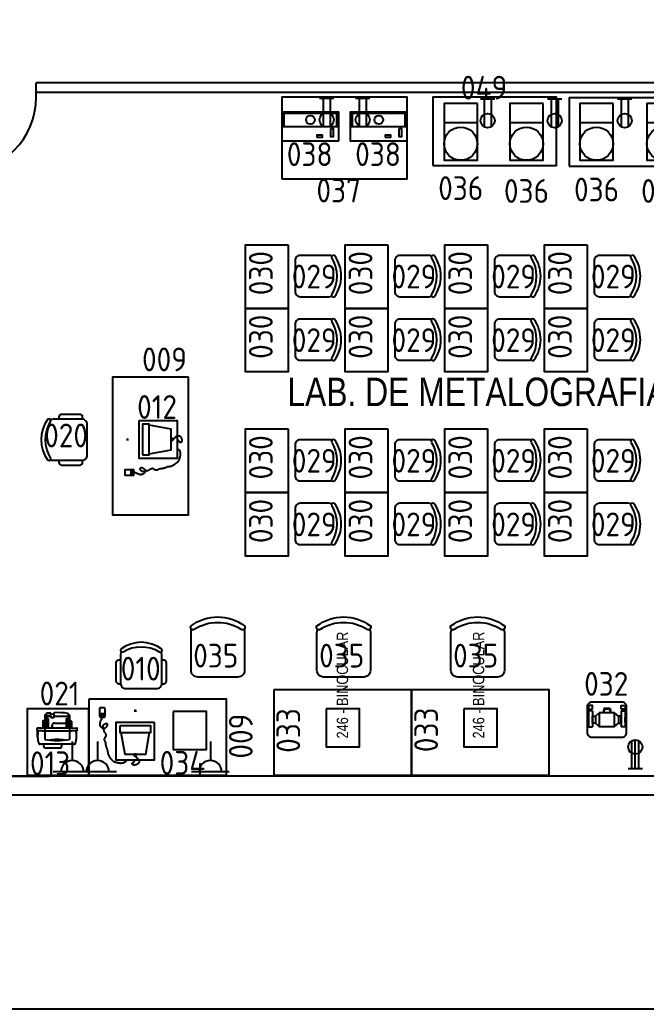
# Model space of a CAD drawing. Header units: millimetres. Extents: x 18768 to 1484868, y -11027 to 520152.
# Drawn here: x 1404686 to 1411283, y 196901 to 207321 of the extents above; entities that cross this region are included whole.
import ezdxf
from ezdxf.enums import TextEntityAlignment as Align

# ---------------------------------------------------------------- set-up
doc = ezdxf.new("R2010")
doc.units = ezdxf.units.MM
for name, color, linetype in [('L018-SIMBOLO1', 3, 'Continuous'), ('L025-CONTORNO', 7, 'Continuous'), ('L025-TEXTO', 7, 'Continuous'), ('L035-ARRANJO-ADQUIRIR', 102, 'Continuous'), ('L035-ARRANJO-EXISTENTE', 180, 'Continuous'), ('L035-TEXTO', 40, 'Continuous'), ('PAREDES', 7, 'Continuous')]:
    doc.layers.add(name, color=color, linetype=linetype)
doc.layers.add('L035-DEMOLIÇÃO', color=40, linetype='Continuous', plot=False)
doc.styles.add('ISO-CP--18', font='isocp.shx', dxfattribs={"width": 0.75, "height": 180})
doc.styles.add('ISO-CP--25', font='isocp.shx', dxfattribs={"height": 250})
doc.styles.add('ISO-CP--250', font='isocp.shx', dxfattribs={"height": 250})
doc.styles.get("Standard").update_dxf_attribs({"font": 'arial.ttf'})

# ---------------------------------------------------------------- blocks, each defined once
blk = doc.blocks.new('BL_SENAI_id9320211390')
at = {"layer": 'L035-ARRANJO-EXISTENTE', "color": 0}
blk.add_lwpolyline([(577, -153), (-93, -153), (-93, 297), (577, 297)], close=True, dxfattribs=at)
at = {"layer": 'L025-TEXTO', "style": 'ISO-CP--25'}
blk.add_attdef('rmp_mt_codmaterial', (15, 15), '', height=40, dxfattribs=at)
at = {"layer": 'L025-TEXTO', "style": 'ISO-CP--25', "flags": 1}
for tag in ['rmp_mt_nomeunid', 'rmp_mt_potencia', 'rmp_mt_cod']:
    blk.add_attdef(tag, (15, 15), '', height=40, dxfattribs=at)
blk = doc.blocks.new('BL_SENAI_id9320211210')
at = {"layer": 'L035-ARRANJO-EXISTENTE', "color": 0}
for points in [[(246, 239, 0.129448), (219, 246), (-85, 246, 0.414214), (-139, 192), (-139, -134, 0.414214), (-85, -188), (221, -188, 0.120944), (246, -181)], [(246, 218, -0.290756), (246, -161, 0.829608), (275, -188, 0.333333), (275, 245, 0.829608), (246, 219)]]:
    blk.add_lwpolyline(points, format="xyb", dxfattribs=at)
at = {"layer": 'L025-TEXTO', "style": 'ISO-CP--25'}
blk.add_attdef('rmp_mt_codmaterial', (15, 15), '', height=40, dxfattribs=at)
at = {"layer": 'L025-TEXTO', "style": 'ISO-CP--25', "flags": 1}
for tag in ['rmp_mt_nomeunid', 'rmp_mt_potencia', 'rmp_mt_cod']:
    blk.add_attdef(tag, (15, 15), '', height=40, dxfattribs=at)
blk = doc.blocks.new('BL_SENAI_id9320220790')
at = {"layer": 'L025-CONTORNO', "color": 0}
blk.add_lwpolyline([(0, 0), (0, 700), (-650, 700), (-650, 0)], close=True, dxfattribs=at)
at = {"layer": 'L025-TEXTO', "style": 'ISO-CP--18'}
blk.add_attdef('rmp_mt_codmaterial', (15, 15), '', height=40, dxfattribs=at)
at = {"layer": 'L025-TEXTO', "style": 'ISO-CP--18', "flags": 1}
for tag in ['rmp_mt_nomeunid', 'rmp_mt_potencia', 'rmp_mt_cod']:
    blk.add_attdef(tag, (15, 15), '', height=40, dxfattribs=at)
blk = doc.blocks.new('BL_SENAI_id9370720080')
at = {"layer": 'L035-ARRANJO-EXISTENTE', "color": 0}
for p, q in [((-21, 418), (-3, 418)), ((-209, 167), (-209, 337)), ((-169, 28), (-169, 387)), ((136, 337), (-119, 337)), ((-92, 413), (-24, 413)), ((76, 357), (-1, 357)), ((0, 357), (0, 415)), ((154, 322), (0, 322)), ((104, 317), (0, 317)), ((79, 337), (79, 354)), ((104, 302), (104, 322)), ((124, 285), (124, 322)), ((132, 285), (132, 322)), ((139, 322), (139, 334)), ((104, 305), (0, 305)), ((104, 302), (0, 302)), ((55, 232), (55, 112)), ((124, 92), (124, 240)), ((124, 240), (161, 240)), ((126, 275), (158, 275)), ((104, 112), (0, 112)), ((104, 110), (0, 110)), ((104, 112), (104, 92)), ((136, 77), (-119, 77)), ((-92, 2), (-24, 2)), ((76, 57), (-1, 57)), ((104, 97), (0, 97)), ((154, 92), (0, 92)), ((0, 57), (0, 0)), ((79, 77), (79, 60)), ((139, 80), (139, 92)), ((-21, -3), (-3, -3))]:
    blk.add_line(p, q, dxfattribs=at)
for centre, radius, start, end in [((-21, 415), 3, 90, 177.4284), ((-7, 415), 3, 2.5716, 90), ((-3, 415), 3, 0, 90), ((-154, 387), 15, 107.7571, 180), ((-82, 161), 252, 76.9063, 107.7571), ((721, 207), 850, 171.2026, 188.7974), ((4596, 207), 4625, 177.4284, 182.5716), ((-4624, 207), 4625, 357.4284, 2.5716), ((76, 354), 3, 0, 90), ((136, 334), 3, 0, 90), ((154, 319), 3, 7.2919, 90), ((-721, 207), 885, 4.5759, 7.2919), ((-636, 207), 517, 351.0985, 8.9015), ((25, 232), 30, 0, 142.3429), ((137, 257), 28.3, 123.367, 236.633), ((137, 257), 20.8, 123.367, 227.8145), ((119, 285), 5, 303.367, 0), ((119, 230), 5, 0, 56.633), ((122, 240), 2, 0, 47.8145), ((119, 285), 12.5, 303.367, 0), ((-721, 207), 870, 2.1781, 4.441), ((-721, 207), 885, 352.7081, 1.9536), ((158, 278), 3, 270, 4.5759), ((161, 237), 3, 1.9536, 90), ((-154, 28), 15, 180, 252.2429), ((-82, 254), 252, 252.2429, 283.0937), ((-3, 0), 3, 270, 0), ((76, 60), 3, 270, 0), ((136, 80), 3, 270, 0), ((154, 95), 3, 270, 352.7081), ((-21, 0), 3, 182.5716, 270), ((-7, 0), 3, 270, 357.4284)]:
    blk.add_arc(centre, radius, start, end, dxfattribs=at)
at = {"layer": 'L035-ARRANJO-EXISTENTE', "color": 0, "extrusion": (0, 0, -1)}
blk.add_ellipse((-169, 337), major_axis=(40, 0), ratio=0.25, start_param=3.141593, end_param=4.712389, dxfattribs=at)
at = {"layer": 'L035-ARRANJO-EXISTENTE', "color": 0}
blk.add_ellipse((-169, 167), major_axis=(40, 0), ratio=0.25, start_param=3.141593, end_param=4.712389, dxfattribs=at)
at = {"layer": 'L025-TEXTO', "style": 'ISO-CP--18'}
blk.add_attdef('rmp_mt_codmaterial', (15, 15), '', height=40, dxfattribs=at)
at = {"layer": 'L025-TEXTO', "style": 'ISO-CP--18', "flags": 1}
for tag in ['rmp_mt_nomeunid', 'rmp_mt_potencia', 'rmp_mt_cod']:
    blk.add_attdef(tag, (15, 15), '', height=40, dxfattribs=at)
blk = doc.blocks.new('BL_SENAI_id9320220810')
at = {"layer": 'L025-CONTORNO', "color": 0}
blk.add_lwpolyline([(-688, 238), (112, 238), (112, 1688), (-688, 1688)], close=True, dxfattribs=at)
at = {"layer": 'L025-TEXTO', "style": 'ISO-CP--25'}
blk.add_attdef('rmp_mt_codmaterial', (15, 15), '', height=40, dxfattribs=at)
at = {"layer": 'L025-TEXTO', "style": 'ISO-CP--25', "flags": 1}
for tag in ['rmp_mt_nomeunid', 'rmp_mt_potencia', 'rmp_mt_cod']:
    blk.add_attdef(tag, (15, 15), '', height=40, dxfattribs=at)
blk = doc.blocks.new('BL_SENAI_id9320211380')
at = {"layer": 'L035-ARRANJO-ADQUIRIR', "color": 0}
for points in [[(388, -137, 0.129448), (395, -110), (395, 195, 0.414214), (341, 249), (16, 249, 0.414214), (-38, 195), (-38, -112, 0.120944), (-32, -137)], [(-38, 199), (-58, 199, 0.414214), (-88, 169), (-88, -21, 0.414214), (-58, -51), (-38, -51)], [(395, -51), (415, -51, 0.414214), (445, -21), (445, 169, 0.414214), (415, 199), (395, 199)], [(368, -137, -0.290756), (-12, -137, 0.829608), (-38, -166, 0.333333), (394, -166, 0.829608), (368, -137)]]:
    blk.add_lwpolyline(points, format="xyb", dxfattribs=at)
at = {"layer": 'L025-TEXTO', "style": 'ISO-CP--25'}
blk.add_attdef('rmp_mt_codmaterial', (15, 15), '', height=40, dxfattribs=at)
at = {"layer": 'L025-TEXTO', "style": 'ISO-CP--25', "flags": 1}
for tag in ['rmp_mt_nomeunid', 'rmp_mt_potencia', 'rmp_mt_cod']:
    blk.add_attdef(tag, (15, 15), '', height=40, dxfattribs=at)
blk = doc.blocks.new('BL_SENAI_id9370710520')
at = {"layer": 'L035-ARRANJO-ADQUIRIR', "color": 0}
for p, q in [((499, 247), (499, 164)), ((499, 221), (557, 221)), ((499, 220), (557, 220)), ((502, 247), (502, 224)), ((519, 247), (502, 247)), ((502, 224), (519, 224)), ((550, 253), (506, 253)), ((519, 224), (519, 247)), ((520, 247), (520, 224)), ((536, 247), (520, 247)), ((520, 224), (536, 224)), ((536, 224), (536, 247)), ((538, 247), (538, 224)), ((554, 247), (538, 247)), ((538, 224), (554, 224)), ((554, 224), (554, 247)), ((557, 164), (557, 247)), ((193, 186), (169, 186)), ((181, 174), (181, 198)), ((506, 157), (550, 157))]:
    blk.add_line(p, q, dxfattribs=at)
for points in [[(181, 660), (180, 665), (178, 669), (175, 672), (173, 675), (170, 677), (168, 678), (165, 679), (163, 681), (162, 682), (161, 683), (160, 685), (160, 686), (159, 688), (159, 689), (159, 690), (158, 691), (157, 692), (156, 693), (154, 694), (152, 695), (151, 696), (149, 697), (147, 699), (146, 701), (144, 703), (143, 706), (142, 709), (141, 712), (141, 716), (141, 719), (141, 723), (141, 726), (141, 729), (142, 732), (143, 735), (145, 737), (146, 740), (148, 742), (150, 744), (152, 746), (154, 747), (156, 749), (159, 750), (161, 751), (163, 752), (166, 753), (168, 754), (170, 755), (172, 755), (174, 756), (176, 757), (178, 757), (180, 758), (181, 758), (183, 758), (185, 759), (186, 759), (188, 759), (190, 759), (191, 759), (193, 759), (195, 759), (196, 758), (198, 758), (200, 757), (202, 757), (203, 756), (205, 755), (206, 754), (208, 753), (209, 751), (210, 750), (211, 749), (212, 748), (213, 746), (214, 745), (214, 744), (214, 743), (214, 742), (214, 741), (213, 739), (212, 738), (211, 737), (210, 737), (209, 736), (208, 735), (206, 734), (205, 733), (204, 732), (202, 732), (201, 731), (199, 730), (198, 729), (196, 728), (195, 727), (194, 726), (193, 724), (192, 723), (191, 721), (190, 719), (189, 716), (187, 714), (184, 711), (181, 708)], [(276, 708), (280, 717), (284, 724), (290, 729), (296, 733), (302, 736), (308, 738), (315, 740), (321, 740), (327, 741), (334, 741), (340, 740), (345, 740), (351, 739), (357, 738), (362, 737), (368, 736), (374, 735), (379, 733), (385, 731), (390, 730), (395, 728), (400, 725), (405, 723), (410, 720), (414, 716), (418, 713), (422, 709), (426, 705), (430, 700), (434, 696), (437, 691), (441, 686), (444, 681), (448, 676), (451, 670), (454, 665), (457, 659), (460, 654), (462, 649), (464, 644), (465, 639), (466, 634), (467, 629), (467, 624), (468, 619), (469, 614), (469, 610), (470, 605), (472, 600), (473, 595), (475, 590), (477, 586), (479, 581), (481, 575), (483, 570), (485, 565), (486, 560), (487, 554), (488, 549), (489, 544), (489, 538), (490, 533), (491, 528), (492, 524), (493, 519), (495, 515), (497, 511), (499, 507), (500, 504), (502, 500), (503, 497), (504, 494), (504, 490), (504, 487), (504, 484), (503, 480), (502, 477), (501, 474), (499, 471), (498, 469), (496, 466), (494, 464), (492, 461), (490, 459), (489, 456), (488, 454), (487, 451), (486, 448), (487, 445), (487, 441), (488, 438), (490, 434), (492, 431), (493, 427), (495, 424), (497, 420), (499, 417), (501, 415), (503, 412), (505, 410), (506, 408), (507, 406), (508, 405), (509, 404), (509, 404), (509, 403), (509, 403), (509, 403), (508, 403), (508, 402), (508, 401), (508, 398), (509, 395), (510, 391), (510, 387), (511, 382), (513, 377), (514, 372), (515, 366), (516, 362), (517, 357), (518, 354), (519, 350), (519, 347), (519, 344), (518, 341), (517, 338), (515, 335), (513, 333), (510, 330), (506, 327), (502, 325), (499, 323), (495, 321), (491, 320), (488, 320), (485, 320), (482, 321), (480, 322), (479, 324), (478, 326), (477, 329), (477, 332), (477, 334), (477, 337), (478, 341), (478, 344), (480, 347), (481, 350), (483, 353), (485, 356), (487, 359), (490, 362), (493, 365), (496, 368), (499, 370), (502, 372), (506, 373), (510, 373), (515, 372), (520, 371), (525, 369), (530, 366), (535, 362), (539, 358), (543, 353), (547, 348), (549, 342), (551, 336), (552, 330), (552, 324), (551, 318), (550, 312), (548, 306), (546, 300), (544, 294), (541, 289), (538, 284), (536, 278), (533, 273), (531, 268), (529, 262), (528, 256), (528, 253)], [(331, 415), (291, 645), (71, 645), (31, 415)]]:
    blk.add_lwpolyline(points, dxfattribs=at)
for points in [[(-19, 308), (-19, 708), (381, 708), (381, 308)], [(170, 645), (192, 645), (192, 660), (170, 660)], [(343, 345), (343, 415), (18, 415), (18, 345)]]:
    blk.add_lwpolyline(points, close=True, dxfattribs=at)
for centre, start, end in [((506, 247), 90, 180), ((550, 247), 0, 90), ((506, 164), 180, 270), ((550, 164), 270, 0)]:
    blk.add_arc(centre, 6.72, start, end, dxfattribs=at)
at = {"layer": 'L025-TEXTO', "style": 'ISO-CP--25'}
blk.add_attdef('rmp_mt_codmaterial', (15, 15), '', height=40, dxfattribs=at)
at = {"layer": 'L025-TEXTO', "style": 'ISO-CP--25', "flags": 1}
for tag in ['rmp_mt_nomeunid', 'rmp_mt_potencia', 'rmp_mt_cod']:
    blk.add_attdef(tag, (15, 15), '', height=40, dxfattribs=at)
blk = doc.blocks.new('BL_SENAI_id9350514010')
at = {"layer": 'L035-ARRANJO-ADQUIRIR', "color": 0, "linetype": 'ByBlock', "lineweight": -2}
blk.add_lwpolyline([(199, 513), (199, 113), (549, 113), (549, 513)], close=True, dxfattribs=at)
at = {"layer": 'L035-ARRANJO-ADQUIRIR', "color": 0, "linetype": 'ByBlock', "lineweight": -2, "rotation": 180}
blk.add_blockref('BL_SENAI_id9370710520', (-19, 708), dxfattribs=at)
at = {"layer": 'L025-TEXTO', "style": 'ISO-CP--25'}
blk.add_attdef('rmp_mt_codmaterial', (15, 15), '', height=40, dxfattribs=at)
at = {"layer": 'L025-TEXTO', "style": 'ISO-CP--25', "flags": 1}
for tag in ['rmp_mt_nomeunid', 'rmp_mt_potencia', 'rmp_mt_cod']:
    blk.add_attdef(tag, (15, 15), '', height=40, dxfattribs=at)
blk = doc.blocks.new('BL_SENAI_id9320240560')
at = {"layer": 'L035-ARRANJO-ADQUIRIR', "color": 0}
blk.add_lwpolyline([(-82, -590), (818, -590), (818, 860), (-82, 860)], close=True, dxfattribs=at)
at = {"layer": 'L025-TEXTO', "style": 'ISO-CP--250'}
blk.add_attdef('rmp_mt_codmaterial', (15, 15), '', height=40, dxfattribs=at)
at = {"layer": 'L025-TEXTO', "style": 'ISO-CP--250', "flags": 1}
for tag in ['rmp_mt_nomeunid', 'rmp_mt_potencia', 'rmp_mt_cod']:
    blk.add_attdef(tag, (15, 15), '', height=40, dxfattribs=at)
blk = doc.blocks.new('BL_SENAI_id9320241110')
at = {"layer": 'L025-CONTORNO', "color": 0}
blk.add_lwpolyline([(-492, -306), (828, -306), (828, 554), (-492, 554)], close=True, dxfattribs=at)
at = {"layer": 'L025-TEXTO', "style": 'ISO-CP--25'}
blk.add_attdef('rmp_mt_codmaterial', (15, 15), '', height=40, dxfattribs=at)
at = {"layer": 'L025-TEXTO', "style": 'ISO-CP--25', "flags": 1}
for tag in ['rmp_mt_nomeunid', 'rmp_mt_potencia', 'rmp_mt_cod']:
    blk.add_attdef(tag, (15, 15), '', height=40, dxfattribs=at)
blk = doc.blocks.new('BL_SENAI_id9330313130')
at = {"layer": 'L035-ARRANJO-EXISTENTE', "color": 0}
for p, q in [((-2, 569), (-2, 531)), ((13, 569), (-2, 569)), ((13, 531), (13, 572)), ((13, 531), (184, 531)), ((82, 581), (88, 586)), ((134, 581), (82, 581)), ((82, 572), (82, 581)), ((134, 572), (82, 572)), ((128, 586), (88, 586)), ((134, 581), (128, 586)), ((134, 572), (134, 581)), ((184, 572), (184, 531)), ((-10, 413), (35, 419)), ((71, 502), (35, 460)), ((179, 460), (144, 502)), ((-10, 413), (-10, 346)), ((-10, 346), (35, 340)), ((-4, 408), (35, 413)), ((-4, 408), (-4, 352)), ((-4, 352), (35, 346)), ((-2, 191), (-2, 229)), ((13, 229), (184, 229)), ((13, 229), (13, 187)), ((71, 258), (35, 299)), ((179, 299), (144, 258)), ((184, 187), (184, 229)), ((13, 191), (-2, 191)), ((134, 187), (82, 187)), ((82, 187), (82, 179)), ((134, 178), (82, 178)), ((82, 178), (88, 174)), ((128, 174), (88, 174)), ((134, 178), (128, 174)), ((134, 187), (134, 178))]:
    blk.add_line(p, q, dxfattribs=at)
blk.add_lwpolyline([(242, 587), (-28, 587, 0.414214), (-78, 537), (-78, 222, 0.414214), (-28, 172), (242, 172, 0.414214), (292, 222), (292, 537, 0.414214)], format="xyb", close=True, dxfattribs=at)
for points in [[(-2, 531), (-42, 531), (-42, 572), (184, 572), (184, 569)], [(-2, 229), (-42, 229), (-42, 187), (184, 187), (184, 191)]]:
    blk.add_lwpolyline(points, dxfattribs=at)
for points in [[(144, 502), (144, 531), (71, 531), (71, 502)], [(35, 299), (179, 299), (179, 460), (35, 460)], [(144, 258), (144, 229), (71, 229), (71, 258)]]:
    blk.add_lwpolyline(points, close=True, dxfattribs=at)
at = {"layer": 'L025-TEXTO', "style": 'ISO-CP--25'}
blk.add_attdef('rmp_mt_codmaterial', (15, 15), '', height=40, dxfattribs=at)
at = {"layer": 'L025-TEXTO', "style": 'ISO-CP--25', "flags": 1}
for tag in ['rmp_mt_nomeunid', 'rmp_mt_potencia', 'rmp_mt_cod']:
    blk.add_attdef(tag, (15, 15), '', height=40, dxfattribs=at)
blk = doc.blocks.new('BL_SENAI_id9330313530')
at = {"layer": 'L035-ARRANJO-ADQUIRIR', "color": 0, "linetype": 'ByBlock', "lineweight": -2}
blk.add_line((0, 0), (350, 0), dxfattribs=at)
blk.add_lwpolyline([(350, 200), (0, 200), (0, -400), (350, -400)], close=True, dxfattribs=at)
blk.add_circle((175, -225), 175, dxfattribs=at)
at = {"layer": 'L025-TEXTO', "style": 'ISO-CP--25'}
blk.add_attdef('rmp_mt_codmaterial', (15, 15), '', height=40, dxfattribs=at)
at = {"layer": 'L025-TEXTO', "style": 'ISO-CP--25', "flags": 1}
for tag in ['rmp_mt_nomeunid', 'rmp_mt_potencia', 'rmp_mt_cod']:
    blk.add_attdef(tag, (15, 15), '', height=40, dxfattribs=at)
blk = doc.blocks.new('BL_SENAI_id9300155601')
at = {"layer": 'L035-ARRANJO-ADQUIRIR', "color": 0, "linetype": 'ByBlock', "lineweight": -2}
for p, q in [((20, 290), (20, 150)), ((20, 290), (580, 290)), ((580, 150), (580, 290)), ((0, 150), (600, 150))]:
    blk.add_line(p, q, dxfattribs=at)
for points in [[(600, 0), (600, 300), (0, 300), (0, 0)], [(516, 128), (540, 128), (540, 41), (516, 41)], [(369, 37), (427, 37), (427, 57), (369, 57)]]:
    blk.add_lwpolyline(points, close=True, dxfattribs=at)
blk.add_circle((300, 220), 45.8, dxfattribs=at)
at = {"layer": 'L025-TEXTO', "style": 'ISO-CP--25'}
blk.add_attdef('rmp_mt_codmaterial', (15, 15), '', height=40, dxfattribs=at)
at = {"layer": 'L025-TEXTO', "style": 'ISO-CP--25', "flags": 1}
for tag in ['rmp_mt_nomeunid', 'rmp_mt_potencia', 'rmp_mt_cod']:
    blk.add_attdef(tag, (15, 15), '', height=40, dxfattribs=at)
blk = doc.blocks.new('BL_SENAI_id9320210960')
at = {"layer": 'L035-ARRANJO-ADQUIRIR', "color": 0}
for points in [[(282, 290, 0.290756), (-211, 290, -0.829608), (-245, 328, -0.333333), (317, 328, -0.829608), (283, 290)], [(309, 290, -0.129448), (318, 255), (318, -141, -0.414214), (247, -211), (-175, -211, -0.414214), (-245, -141), (-245, 257, -0.120944), (-237, 290)]]:
    blk.add_lwpolyline(points, format="xyb", dxfattribs=at)
at = {"layer": 'L025-TEXTO', "style": 'ISO-CP--25'}
blk.add_attdef('rmp_mt_codmaterial', (15, 15), '', height=40, dxfattribs=at)
at = {"layer": 'L025-TEXTO', "style": 'ISO-CP--25', "flags": 1}
for tag in ['rmp_mt_nomeunid', 'rmp_mt_potencia', 'rmp_mt_cod']:
    blk.add_attdef(tag, (15, 15), '', height=40, dxfattribs=at)
blk = doc.blocks.new('BL_SENAI_id9320260310')
at = {"layer": 'L035-ARRANJO-ADQUIRIR', "color": 0, "linetype": 'ByBlock', "lineweight": -2}
blk.add_lwpolyline([(0, 0), (1300, 0), (1300, 720), (0, 720)], close=True, dxfattribs=at)
at = {"layer": 'L025-TEXTO', "linetype": 'ByBlock', "lineweight": -2, "style": 'ISO-CP--25'}
blk.add_attdef('rmp_mt_codmaterial', (15, 15), '', height=40, dxfattribs=at)
at = {"layer": 'L025-TEXTO', "linetype": 'ByBlock', "lineweight": -2, "style": 'ISO-CP--25', "flags": 1}
for tag in ['rmp_mt_nomeunid', 'rmp_mt_potencia', 'rmp_mt_cod']:
    blk.add_attdef(tag, (15, 15), '', height=40, dxfattribs=at)
blk = doc.blocks.new('BL_SENAI_id9320210400')
at = {"layer": 'L035-ARRANJO-ADQUIRIR', "color": 0}
for points in [[(-690, 550, -0.290756), (-310, 550, 0.829608), (-284, 579, 0.333333), (-716, 579, 0.829608), (-690, 550)], [(-710, 550, 0.129448), (-717, 523), (-717, 219, 0.414214), (-663, 164), (-338, 164, 0.414214), (-284, 219), (-284, 525, 0.120944), (-290, 550)], [(-717, 464), (-737, 464, 0.414214), (-767, 434), (-767, 244, 0.414214), (-737, 214), (-717, 214)], [(-284, 214), (-264, 214, 0.414214), (-234, 244), (-234, 434, 0.414214), (-264, 464), (-284, 464)]]:
    blk.add_lwpolyline(points, format="xyb", dxfattribs=at)
at = {"layer": 'L025-TEXTO', "style": 'ISO-CP--25'}
blk.add_attdef('rmp_mt_codmaterial', (15, 15), '', height=40, dxfattribs=at)
at = {"layer": 'L025-TEXTO', "style": 'ISO-CP--25', "flags": 1}
for tag in ['rmp_mt_nomeunid', 'rmp_mt_potencia', 'rmp_mt_cod']:
    blk.add_attdef(tag, (15, 15), '', height=40, dxfattribs=at)
blk = doc.blocks.new('BL_SENAI_id9370710510')
at = {"layer": 'L035-ARRANJO-ADQUIRIR', "color": 0}
for p, q in [((185, 107), (161, 107)), ((173, 95), (173, 119)), ((491, 168), (491, 85)), ((491, 142), (549, 142)), ((491, 141), (549, 141)), ((495, 168), (495, 145)), ((511, 168), (495, 168)), ((495, 145), (511, 145)), ((542, 174), (498, 174)), ((511, 145), (511, 168)), ((529, 168), (512, 168)), ((512, 168), (512, 145)), ((512, 145), (529, 145)), ((529, 145), (529, 168)), ((530, 168), (530, 145)), ((546, 168), (530, 168)), ((530, 145), (546, 145)), ((546, 145), (546, 168)), ((549, 85), (549, 168)), ((498, 78), (542, 78))]:
    blk.add_line(p, q, dxfattribs=at)
for points in [[(-27, 229), (-27, 629), (373, 629), (373, 229)], [(162, 566), (184, 566), (184, 581), (162, 581)], [(335, 266), (335, 336), (10, 336), (10, 266)]]:
    blk.add_lwpolyline(points, close=True, dxfattribs=at)
for points in [[(173, 581), (172, 586), (170, 590), (168, 593), (165, 596), (162, 598), (160, 599), (158, 600), (156, 602), (154, 603), (153, 604), (152, 606), (152, 607), (152, 609), (151, 610), (151, 611), (150, 612), (149, 613), (148, 614), (146, 615), (145, 616), (143, 617), (141, 618), (139, 620), (138, 622), (136, 624), (135, 627), (134, 630), (133, 633), (133, 637), (133, 640), (133, 644), (133, 647), (134, 650), (134, 653), (135, 656), (137, 658), (138, 661), (140, 663), (142, 665), (144, 667), (146, 668), (148, 670), (151, 671), (153, 672), (156, 673), (158, 674), (160, 675), (162, 676), (164, 676), (166, 677), (168, 678), (170, 678), (172, 679), (174, 679), (175, 679), (177, 680), (179, 680), (180, 680), (182, 680), (183, 680), (185, 680), (187, 680), (189, 679), (190, 679), (192, 678), (194, 678), (195, 677), (197, 676), (199, 675), (200, 674), (201, 672), (203, 671), (204, 670), (205, 669), (205, 667), (206, 666), (206, 665), (206, 664), (206, 663), (206, 662), (205, 660), (205, 659), (204, 658), (203, 658), (201, 657), (200, 656), (199, 655), (197, 654), (196, 653), (194, 653), (193, 652), (191, 651), (190, 650), (189, 649), (187, 648), (186, 647), (185, 645), (184, 644), (183, 642), (182, 640), (181, 637), (179, 635), (176, 632), (173, 629)], [(268, 629), (272, 638), (277, 645), (282, 650), (288, 655), (294, 657), (300, 659), (307, 661), (313, 661), (320, 662), (326, 662), (332, 661), (338, 661), (343, 660), (349, 659), (355, 658), (360, 657), (366, 656), (371, 654), (377, 652), (382, 651), (387, 649), (392, 646), (397, 644), (402, 641), (406, 637), (411, 634), (415, 630), (419, 626), (422, 621), (426, 617), (430, 612), (433, 607), (437, 602), (440, 597), (443, 591), (447, 586), (449, 580), (452, 575), (454, 570), (456, 565), (457, 560), (458, 555), (459, 550), (460, 545), (460, 540), (461, 535), (461, 531), (462, 526), (464, 521), (466, 516), (467, 511), (470, 507), (472, 502), (474, 496), (475, 491), (477, 486), (478, 481), (479, 475), (480, 470), (481, 465), (481, 459), (482, 454), (483, 449), (484, 445), (486, 440), (487, 436), (489, 432), (491, 428), (492, 425), (494, 421), (495, 418), (496, 415), (496, 411), (496, 408), (496, 405), (495, 402), (494, 398), (493, 395), (492, 393), (490, 390), (488, 387), (486, 385), (484, 382), (482, 380), (481, 377), (480, 375), (479, 372), (479, 369), (479, 366), (479, 362), (481, 359), (482, 355), (484, 352), (486, 348), (488, 345), (490, 342), (492, 338), (493, 336), (495, 333), (497, 331), (498, 329), (499, 327), (500, 326), (501, 325), (501, 325), (501, 324), (501, 324), (501, 324), (501, 324), (500, 323), (500, 322), (501, 319), (501, 316), (502, 312), (503, 308), (504, 303), (505, 298), (506, 293), (507, 287), (508, 283), (509, 278), (510, 275), (511, 271), (511, 268), (511, 265), (510, 262), (509, 259), (507, 257), (505, 254), (502, 251), (498, 248), (495, 246), (491, 244), (487, 242), (483, 241), (480, 241), (477, 241), (475, 242), (473, 243), (471, 245), (470, 247), (469, 250), (469, 253), (469, 256), (469, 259), (470, 262), (471, 265), (472, 268), (473, 271), (475, 274), (477, 277), (479, 280), (482, 283), (485, 286), (488, 289), (491, 291), (495, 293), (498, 294), (503, 294), (507, 293), (512, 292), (517, 290), (522, 287), (527, 283), (531, 279), (536, 274), (539, 269), (542, 263), (543, 257), (544, 251), (544, 245), (543, 239), (542, 233), (540, 227), (538, 221), (536, 216), (533, 210), (530, 205), (528, 199), (525, 194), (523, 189), (521, 183), (520, 177), (520, 174)], [(323, 336), (283, 566), (63, 566), (23, 336)]]:
    blk.add_lwpolyline(points, dxfattribs=at)
for centre, start, end in [((498, 168), 90, 180), ((542, 168), 0, 90), ((498, 85), 180, 270), ((542, 85), 270, 0)]:
    blk.add_arc(centre, 6.72, start, end, dxfattribs=at)
at = {"layer": 'L025-TEXTO', "style": 'ISO-CP--25'}
blk.add_attdef('rmp_mt_codmaterial', (15, 15), '', height=40, dxfattribs=at)
at = {"layer": 'L025-TEXTO', "style": 'ISO-CP--25', "flags": 1}
for tag in ['rmp_mt_nomeunid', 'rmp_mt_potencia', 'rmp_mt_cod']:
    blk.add_attdef(tag, (15, 15), '', height=40, dxfattribs=at)

msp = doc.modelspace()

# ---------------------------------------------------------------- linework, layer by layer
msp.add_line((1404858.161, 206504.995), (1404858.161, 206654.995))
at = {"layer": 'DEFPOINTS'}
for p, q in [((1403803.71, 199355.995), (1405003.71, 199355.995)), ((1403803.71, 199355.995), (1405003.71, 199355.995)), ((1404762.485, 199366.148), (1405962.485, 199366.148)), ((1404762.485, 199366.148), (1405962.485, 199366.148))]:
    msp.add_line(p, q, dxfattribs=at)
at = {"layer": 'L018-SIMBOLO1'}
for p, q in [((1407992.73, 206492.161), (1407842.73, 206492.161)), ((1407880.23, 206492.161), (1407880.23, 206202.209)), ((1407955.23, 206492.161), (1407955.23, 206202.209)), ((1408372.928, 206492.161), (1408222.928, 206492.161)), ((1408260.428, 206492.161), (1408260.428, 206202.209)), ((1408335.428, 206492.161), (1408335.428, 206202.209)), ((1409688.008, 206483.906), (1409538.008, 206483.906)), ((1409575.508, 206483.906), (1409575.508, 206193.954)), ((1409650.508, 206483.906), (1409650.508, 206193.954)), ((1410394.466, 206483.906), (1410244.466, 206483.906)), ((1410281.966, 206483.906), (1410281.966, 206193.954)), ((1410356.966, 206483.906), (1410356.966, 206193.954)), ((1411132.231, 206483.906), (1410982.231, 206483.906)), ((1411019.731, 206483.906), (1411019.731, 206193.954)), ((1411094.731, 206483.906), (1411094.731, 206193.954)), ((1411167.895, 199437.808), (1411167.895, 199737.808)), ((1411130.395, 199437.808), (1411130.395, 199727.76)), ((1411205.395, 199437.808), (1411205.395, 199727.76)), ((1411092.895, 199437.808), (1411242.895, 199437.808))]:
    msp.add_line(p, q, dxfattribs=at)
for centre in [(1407917.73, 206267.161), (1408297.928, 206267.161), (1409613.008, 206258.906), (1410319.466, 206258.906), (1411057.231, 206258.906), (1411167.895, 199662.808)]:
    msp.add_circle(centre, 75, dxfattribs=at)
at = {"layer": 'L035-ARRANJO-ADQUIRIR', "color": 100}
for p, q in [((1405238.328, 199720.683), (1405238.328, 199520.683)), ((1405505.555, 199720.683), (1405505.555, 199520.683)), ((1406692.659, 199720.683), (1406692.659, 199520.683)), ((1405438.328, 199400.683), (1405038.328, 199400.683)), ((1405705.555, 199400.683), (1405305.555, 199400.683)), ((1406892.659, 199400.683), (1406492.659, 199400.683))]:
    msp.add_line(p, q, dxfattribs=at)
at = {"layer": 'L035-ARRANJO-ADQUIRIR'}
for points in [[(1407912.485, 200066.148), (1407912.485, 199666.148), (1408262.485, 199666.148), (1408262.485, 200066.148)], [(1409362.485, 200066.148), (1409362.485, 199666.148), (1409712.485, 199666.148), (1409712.485, 200066.148)]]:
    msp.add_lwpolyline(points, close=True, dxfattribs=at)
at = {"layer": 'L035-ARRANJO-ADQUIRIR', "color": 100}
for centre in [(1405238.328, 199400.683), (1405505.555, 199400.683), (1406692.659, 199400.683)]:
    msp.add_arc(centre, 120, 0, 180, dxfattribs=at)
at = {"layer": 'L035-DEMOLIÇÃO', "linetype": 'ByBlock', "lineweight": -2}
msp.add_lwpolyline([(1437540.298, 196901.407), (1345642.017, 196901.407), (1345642.017, 234430), (1437540.298, 234430)], close=True, dxfattribs=at)
at = {"layer": 'PAREDES'}
for p, q in [((1413830.72, 206654.995), (1404858.161, 206654.995)), ((1413830.72, 206555.995), (1404858.161, 206555.995)), ((1404996.062, 199355.995), (1382062.298, 199355.995)), ((1421953.298, 199355.995), (1405003.71, 199355.995)), ((1404996.062, 199155.995), (1381888.298, 199155.995)), ((1421953.298, 199155.995), (1404996.062, 199155.995))]:
    msp.add_line(p, q, dxfattribs=at)
msp.add_arc((1404068.161, 206504.995), 790, 270, 0, dxfattribs=at)

# ---------------------------------------------------------------- block references
at = {"layer": 'L035-ARRANJO-ADQUIRIR'}
ref = msp.add_blockref('BL_SENAI_id9320260310', (1409037.405, 205787.341), dxfattribs=at)
ref.add_attrib('rmp_mt_codmaterial', '049', dxfattribs={"layer": 'L025-TEXTO', "linetype": 'ByBlock', "lineweight": -2, "height": 250, "style": 'ISO-CP--25'}).set_placement((1409575.508, 206606.341), align=Align.MIDDLE)
ref = msp.add_blockref('BL_SENAI_id9320241110', (1407938.114, 205951.426), dxfattribs=at)
ref.add_attrib('rmp_mt_codmaterial', '037', dxfattribs={"layer": 'L025-TEXTO', "height": 250, "style": 'ISO-CP--25'}).set_placement((1408044.463, 205523.279), align=Align.MIDDLE)
ref = msp.add_blockref('BL_SENAI_id9330313530', (1409154.643, 206240.683), dxfattribs=at)
ref.add_attrib('rmp_mt_codmaterial', '036', dxfattribs={"layer": 'L025-TEXTO', "height": 250, "style": 'ISO-CP--25'}).set_placement((1409329.643, 205548.408), align=Align.MIDDLE)
ref = msp.add_blockref('BL_SENAI_id9330313530', (1409847.059, 206240.683), dxfattribs=at)
ref.add_attrib('rmp_mt_codmaterial', '036', dxfattribs={"layer": 'L025-TEXTO', "height": 250, "style": 'ISO-CP--25'}).set_placement((1410022.059, 205518.235), align=Align.MIDDLE)
ref = msp.add_blockref('BL_SENAI_id9320260310', (1410471.136, 205778.949), dxfattribs=at)
ref.add_attrib('rmp_mt_codmaterial', '049', dxfattribs={"layer": 'L025-TEXTO', "linetype": 'ByBlock', "lineweight": -2, "height": 250, "style": 'ISO-CP--25'}).set_placement((1412058.353, 206048.041), align=Align.MIDDLE)
ref = msp.add_blockref('BL_SENAI_id9330313530', (1410584.824, 206240.683), dxfattribs=at)
ref.add_attrib('rmp_mt_codmaterial', '036', dxfattribs={"layer": 'L025-TEXTO', "height": 250, "style": 'ISO-CP--25'}).set_placement((1410760.2, 205533.321), align=Align.MIDDLE)
ref = msp.add_blockref('BL_SENAI_id9330313530', (1411291.282, 206240.683), dxfattribs=at)
ref.add_attrib('rmp_mt_codmaterial', '036', dxfattribs={"layer": 'L025-TEXTO', "height": 250, "style": 'ISO-CP--25'}).set_placement((1411466.282, 205518.235), align=Align.MIDDLE)
ref = msp.add_blockref('BL_SENAI_id9300155601', (1407445.969, 206047.161), dxfattribs=at)
ref.add_attrib('rmp_mt_codmaterial', '038', dxfattribs={"layer": 'L025-TEXTO', "height": 250, "style": 'ISO-CP--25'}).set_placement((1407738.974, 205905.874), align=Align.MIDDLE)
ref = msp.add_blockref('BL_SENAI_id9300155601', (1408165.969, 206047.161), dxfattribs=at)
ref.add_attrib('rmp_mt_codmaterial', '038', dxfattribs={"layer": 'L025-TEXTO', "height": 250, "style": 'ISO-CP--25'}).set_placement((1408458.974, 205905.874), align=Align.MIDDLE)
ref = msp.add_blockref('BL_SENAI_id9320211390', (1407359.965, 204374.847), dxfattribs=dict(at, rotation=90))
ref.add_attrib('rmp_mt_codmaterial', '030', dxfattribs={"layer": 'L025-TEXTO', "height": 250, "rotation": 90, "style": 'ISO-CP--25'}).set_placement((1407223.939, 204652.6), align=Align.MIDDLE)
ref = msp.add_blockref('BL_SENAI_id9320211390', (1408409.965, 204374.847), dxfattribs=dict(at, rotation=90))
ref.add_attrib('rmp_mt_codmaterial', '030', dxfattribs={"layer": 'L025-TEXTO', "height": 250, "rotation": 90, "style": 'ISO-CP--25'}).set_placement((1408273.939, 204652.6), align=Align.MIDDLE)
ref = msp.add_blockref('BL_SENAI_id9320211390', (1409459.965, 204374.847), dxfattribs=dict(at, rotation=90))
ref.add_attrib('rmp_mt_codmaterial', '030', dxfattribs={"layer": 'L025-TEXTO', "height": 250, "rotation": 90, "style": 'ISO-CP--25'}).set_placement((1409323.939, 204652.6), align=Align.MIDDLE)
ref = msp.add_blockref('BL_SENAI_id9320211390', (1410509.965, 204374.847), dxfattribs=dict(at, rotation=90))
ref.add_attrib('rmp_mt_codmaterial', '030', dxfattribs={"layer": 'L025-TEXTO', "height": 250, "rotation": 90, "style": 'ISO-CP--25'}).set_placement((1410373.939, 204652.6), align=Align.MIDDLE)
ref = msp.add_blockref('BL_SENAI_id9320211210', (1407724.732, 204592.611), dxfattribs=at)
ref.add_attrib('rmp_mt_codmaterial', '029', dxfattribs={"layer": 'L025-TEXTO', "height": 250, "style": 'ISO-CP--25'}).set_placement((1407787.276, 204617.235), align=Align.MIDDLE)
ref = msp.add_blockref('BL_SENAI_id9320211210', (1408774.732, 204592.611), dxfattribs=at)
ref.add_attrib('rmp_mt_codmaterial', '029', dxfattribs={"layer": 'L025-TEXTO', "height": 250, "style": 'ISO-CP--25'}).set_placement((1408837.276, 204617.235), align=Align.MIDDLE)
ref = msp.add_blockref('BL_SENAI_id9320211210', (1409824.732, 204592.611), dxfattribs=at)
ref.add_attrib('rmp_mt_codmaterial', '029', dxfattribs={"layer": 'L025-TEXTO', "height": 250, "style": 'ISO-CP--25'}).set_placement((1409887.276, 204617.235), align=Align.MIDDLE)
ref = msp.add_blockref('BL_SENAI_id9320211210', (1410874.732, 204592.611), dxfattribs=at)
ref.add_attrib('rmp_mt_codmaterial', '029', dxfattribs={"layer": 'L025-TEXTO', "height": 250, "style": 'ISO-CP--25'}).set_placement((1410937.276, 204617.235), align=Align.MIDDLE)
ref = msp.add_blockref('BL_SENAI_id9320211390', (1407359.965, 203704.847), dxfattribs=dict(at, rotation=90))
ref.add_attrib('rmp_mt_codmaterial', '030', dxfattribs={"layer": 'L025-TEXTO', "height": 250, "rotation": 90, "style": 'ISO-CP--25'}).set_placement((1407223.939, 203982.6), align=Align.MIDDLE)
ref = msp.add_blockref('BL_SENAI_id9320211390', (1408409.965, 203704.847), dxfattribs=dict(at, rotation=90))
ref.add_attrib('rmp_mt_codmaterial', '030', dxfattribs={"layer": 'L025-TEXTO', "height": 250, "rotation": 90, "style": 'ISO-CP--25'}).set_placement((1408273.939, 203982.6), align=Align.MIDDLE)
ref = msp.add_blockref('BL_SENAI_id9320211390', (1409459.965, 203704.847), dxfattribs=dict(at, rotation=90))
ref.add_attrib('rmp_mt_codmaterial', '030', dxfattribs={"layer": 'L025-TEXTO', "height": 250, "rotation": 90, "style": 'ISO-CP--25'}).set_placement((1409323.939, 203982.6), align=Align.MIDDLE)
ref = msp.add_blockref('BL_SENAI_id9320211390', (1410509.965, 203704.847), dxfattribs=dict(at, rotation=90))
ref.add_attrib('rmp_mt_codmaterial', '030', dxfattribs={"layer": 'L025-TEXTO', "height": 250, "rotation": 90, "style": 'ISO-CP--25'}).set_placement((1410373.939, 203982.6), align=Align.MIDDLE)
ref = msp.add_blockref('BL_SENAI_id9320211210', (1407724.732, 203922.611), dxfattribs=at)
ref.add_attrib('rmp_mt_codmaterial', '029', dxfattribs={"layer": 'L025-TEXTO', "height": 250, "style": 'ISO-CP--25'}).set_placement((1407787.276, 203947.235), align=Align.MIDDLE)
ref = msp.add_blockref('BL_SENAI_id9320211210', (1408774.732, 203922.611), dxfattribs=at)
ref.add_attrib('rmp_mt_codmaterial', '029', dxfattribs={"layer": 'L025-TEXTO', "height": 250, "style": 'ISO-CP--25'}).set_placement((1408837.276, 203947.235), align=Align.MIDDLE)
ref = msp.add_blockref('BL_SENAI_id9320211210', (1409824.732, 203922.611), dxfattribs=at)
ref.add_attrib('rmp_mt_codmaterial', '029', dxfattribs={"layer": 'L025-TEXTO', "height": 250, "style": 'ISO-CP--25'}).set_placement((1409887.276, 203947.235), align=Align.MIDDLE)
ref = msp.add_blockref('BL_SENAI_id9320211210', (1410874.732, 203922.611), dxfattribs=at)
ref.add_attrib('rmp_mt_codmaterial', '029', dxfattribs={"layer": 'L025-TEXTO', "height": 250, "style": 'ISO-CP--25'}).set_placement((1410937.276, 203947.235), align=Align.MIDDLE)
ref = msp.add_blockref('BL_SENAI_id9320220810', (1405774.31, 203796.423), dxfattribs=dict(at, rotation=180))
ref.add_attrib('rmp_mt_codmaterial', '009', dxfattribs={"layer": 'L025-TEXTO', "height": 250, "style": 'ISO-CP--25'}).set_placement((1406209.741, 203619.276), align=Align.CENTER)
ref = msp.add_blockref('BL_SENAI_id9370710510', (1405713.341, 203073.518), dxfattribs=dict(at, rotation=270))
ref.add_attrib('rmp_mt_codmaterial', '012', dxfattribs={"layer": 'L025-TEXTO', "height": 250, "style": 'ISO-CP--25'}).set_placement((1406131.219, 203243.1), align=Align.MIDDLE)
ref = msp.add_blockref('BL_SENAI_id9320210400', (1405560.911, 203398.627), dxfattribs=dict(at, rotation=90))
ref.add_attrib('rmp_mt_codmaterial', '020', dxfattribs={"layer": 'L025-TEXTO', "height": 250, "style": 'ISO-CP--25'}).set_placement((1405173.348, 202943.197), align=Align.MIDDLE)
ref = msp.add_blockref('BL_SENAI_id9320211390', (1407359.965, 202434.847), dxfattribs=dict(at, rotation=90))
ref.add_attrib('rmp_mt_codmaterial', '030', dxfattribs={"layer": 'L025-TEXTO', "height": 250, "rotation": 90, "style": 'ISO-CP--25'}).set_placement((1407223.939, 202712.6), align=Align.MIDDLE)
ref = msp.add_blockref('BL_SENAI_id9320211390', (1408409.965, 202434.847), dxfattribs=dict(at, rotation=90))
ref.add_attrib('rmp_mt_codmaterial', '030', dxfattribs={"layer": 'L025-TEXTO', "height": 250, "rotation": 90, "style": 'ISO-CP--25'}).set_placement((1408273.939, 202712.6), align=Align.MIDDLE)
ref = msp.add_blockref('BL_SENAI_id9320211390', (1409459.965, 202434.847), dxfattribs=dict(at, rotation=90))
ref.add_attrib('rmp_mt_codmaterial', '030', dxfattribs={"layer": 'L025-TEXTO', "height": 250, "rotation": 90, "style": 'ISO-CP--25'}).set_placement((1409323.939, 202712.6), align=Align.MIDDLE)
ref = msp.add_blockref('BL_SENAI_id9320211390', (1410509.965, 202434.847), dxfattribs=dict(at, rotation=90))
ref.add_attrib('rmp_mt_codmaterial', '030', dxfattribs={"layer": 'L025-TEXTO', "height": 250, "rotation": 90, "style": 'ISO-CP--25'}).set_placement((1410373.939, 202712.6), align=Align.MIDDLE)
ref = msp.add_blockref('BL_SENAI_id9320211210', (1407724.732, 202652.611), dxfattribs=at)
ref.add_attrib('rmp_mt_codmaterial', '029', dxfattribs={"layer": 'L025-TEXTO', "height": 250, "style": 'ISO-CP--25'}).set_placement((1407787.276, 202677.235), align=Align.MIDDLE)
ref = msp.add_blockref('BL_SENAI_id9320211210', (1408774.732, 202652.611), dxfattribs=at)
ref.add_attrib('rmp_mt_codmaterial', '029', dxfattribs={"layer": 'L025-TEXTO', "height": 250, "style": 'ISO-CP--25'}).set_placement((1408837.276, 202677.235), align=Align.MIDDLE)
ref = msp.add_blockref('BL_SENAI_id9320211210', (1409824.732, 202652.611), dxfattribs=at)
ref.add_attrib('rmp_mt_codmaterial', '029', dxfattribs={"layer": 'L025-TEXTO', "height": 250, "style": 'ISO-CP--25'}).set_placement((1409887.276, 202677.235), align=Align.MIDDLE)
ref = msp.add_blockref('BL_SENAI_id9320211210', (1410874.732, 202652.611), dxfattribs=at)
ref.add_attrib('rmp_mt_codmaterial', '029', dxfattribs={"layer": 'L025-TEXTO', "height": 250, "style": 'ISO-CP--25'}).set_placement((1410937.276, 202677.235), align=Align.MIDDLE)
ref = msp.add_blockref('BL_SENAI_id9320211390', (1407359.965, 201764.847), dxfattribs=dict(at, rotation=90))
ref.add_attrib('rmp_mt_codmaterial', '030', dxfattribs={"layer": 'L025-TEXTO', "height": 250, "rotation": 90, "style": 'ISO-CP--25'}).set_placement((1407223.939, 202042.6), align=Align.MIDDLE)
ref = msp.add_blockref('BL_SENAI_id9320211390', (1408409.965, 201764.847), dxfattribs=dict(at, rotation=90))
ref.add_attrib('rmp_mt_codmaterial', '030', dxfattribs={"layer": 'L025-TEXTO', "height": 250, "rotation": 90, "style": 'ISO-CP--25'}).set_placement((1408273.939, 202042.6), align=Align.MIDDLE)
ref = msp.add_blockref('BL_SENAI_id9320211390', (1409459.965, 201764.847), dxfattribs=dict(at, rotation=90))
ref.add_attrib('rmp_mt_codmaterial', '030', dxfattribs={"layer": 'L025-TEXTO', "height": 250, "rotation": 90, "style": 'ISO-CP--25'}).set_placement((1409323.939, 202042.6), align=Align.MIDDLE)
ref = msp.add_blockref('BL_SENAI_id9320211390', (1410509.965, 201764.847), dxfattribs=dict(at, rotation=90))
ref.add_attrib('rmp_mt_codmaterial', '030', dxfattribs={"layer": 'L025-TEXTO', "height": 250, "rotation": 90, "style": 'ISO-CP--25'}).set_placement((1410373.939, 202042.6), align=Align.MIDDLE)
ref = msp.add_blockref('BL_SENAI_id9320211210', (1407724.732, 201982.611), dxfattribs=at)
ref.add_attrib('rmp_mt_codmaterial', '029', dxfattribs={"layer": 'L025-TEXTO', "height": 250, "style": 'ISO-CP--25'}).set_placement((1407787.276, 202007.235), align=Align.MIDDLE)
ref = msp.add_blockref('BL_SENAI_id9320211210', (1408774.732, 201982.611), dxfattribs=at)
ref.add_attrib('rmp_mt_codmaterial', '029', dxfattribs={"layer": 'L025-TEXTO', "height": 250, "style": 'ISO-CP--25'}).set_placement((1408837.276, 202007.235), align=Align.MIDDLE)
ref = msp.add_blockref('BL_SENAI_id9320211210', (1409824.732, 201982.611), dxfattribs=at)
ref.add_attrib('rmp_mt_codmaterial', '029', dxfattribs={"layer": 'L025-TEXTO', "height": 250, "style": 'ISO-CP--25'}).set_placement((1409887.276, 202007.235), align=Align.MIDDLE)
ref = msp.add_blockref('BL_SENAI_id9320211210', (1410874.732, 201982.611), dxfattribs=at)
ref.add_attrib('rmp_mt_codmaterial', '029', dxfattribs={"layer": 'L025-TEXTO', "height": 250, "style": 'ISO-CP--25'}).set_placement((1410937.276, 202007.235), align=Align.MIDDLE)
ref = msp.add_blockref('BL_SENAI_id9320210960', (1406735.035, 200610.151), dxfattribs=at)
ref.add_attrib('rmp_mt_codmaterial', '035', dxfattribs={"layer": 'L025-TEXTO', "height": 250, "style": 'ISO-CP--25'}).set_placement((1406750.035, 200625.151), align=Align.MIDDLE)
ref = msp.add_blockref('BL_SENAI_id9320210960', (1408060.847, 200610.151), dxfattribs=at)
ref.add_attrib('rmp_mt_codmaterial', '035', dxfattribs={"layer": 'L025-TEXTO', "height": 250, "style": 'ISO-CP--25'}).set_placement((1408075.847, 200625.151), align=Align.MIDDLE)
ref = msp.add_blockref('BL_SENAI_id9320210960', (1409472.011, 200610.151), dxfattribs=at)
ref.add_attrib('rmp_mt_codmaterial', '035', dxfattribs={"layer": 'L025-TEXTO', "height": 250, "style": 'ISO-CP--25'}).set_placement((1409487.011, 200625.151), align=Align.MIDDLE)
ref = msp.add_blockref('BL_SENAI_id9320211380', (1406143.141, 200526.884), dxfattribs=dict(at, rotation=180))
ref.add_attrib('rmp_mt_codmaterial', '010', dxfattribs={"layer": 'L025-TEXTO', "height": 250, "style": 'ISO-CP--25'}).set_placement((1405959.402, 200362.598), align=Align.CENTER)
ref = msp.add_blockref('BL_SENAI_id9330313130', (1410490.168, 200058.096), dxfattribs=dict(at, rotation=270))
ref.add_attrib('rmp_mt_codmaterial', '032', dxfattribs={"layer": 'L025-TEXTO', "height": 250, "style": 'ISO-CP--25'}).set_placement((1410861.913, 200202.297), align=Align.CENTER)
ref = msp.add_blockref('BL_SENAI_id9320220790', (1405412.485, 199366.148), dxfattribs=at)
ref.add_attrib('rmp_mt_codmaterial', '021', dxfattribs={"layer": 'L025-TEXTO', "height": 250, "style": 'ISO-CP--18'}).set_placement((1405104.621, 200225.857), align=Align.MIDDLE)
ref = msp.add_blockref('BL_SENAI_id9320240560', (1407952.405, 200183.869), dxfattribs=dict(at, rotation=270))
ref.add_attrib('rmp_mt_codmaterial', '033', dxfattribs={"layer": 'L025-TEXTO', "height": 250, "rotation": 90, "style": 'ISO-CP--250'}).set_placement((1407513.403, 199836.315), align=Align.MIDDLE)
ref = msp.add_blockref('BL_SENAI_id9320240560', (1409402.405, 200183.869), dxfattribs=dict(at, rotation=270))
ref.add_attrib('rmp_mt_codmaterial', '033', dxfattribs={"layer": 'L025-TEXTO', "height": 250, "rotation": 90, "style": 'ISO-CP--250'}).set_placement((1408964.812, 199842.907), align=Align.MIDDLE)
ref = msp.add_blockref('BL_SENAI_id9320220810', (1405174.318, 199477.972), dxfattribs=dict(at, rotation=270))
ref.add_attrib('rmp_mt_codmaterial', '009', dxfattribs={"layer": 'L025-TEXTO', "height": 250, "rotation": 90, "style": 'ISO-CP--25'}).set_placement((1407138.437, 199776.928), align=Align.CENTER)
ref = msp.add_blockref('BL_SENAI_id9350514010', (1406101.579, 199523.19), dxfattribs=at)
ref.add_attrib('rmp_mt_codmaterial', '034', dxfattribs={"layer": 'L025-TEXTO', "height": 250, "style": 'ISO-CP--25'}).set_placement((1406399.397, 199496.255), align=Align.MIDDLE)
ref = msp.add_blockref('BL_SENAI_id9370720080', (1405286.202, 199860.24), dxfattribs=dict(at, rotation=90))
ref.add_attrib('rmp_mt_codmaterial', '013', dxfattribs={"layer": 'L025-TEXTO', "height": 250, "style": 'ISO-CP--18'}).set_placement((1405005.163, 199366.148), align=Align.CENTER)

# ---------------------------------------------------------------- texts
at = {"layer": 'L035-TEXTO', "width": 0.8}
msp.add_text('LAB. DE METALOGRAFIA', height=300, dxfattribs=at).set_placement((1407503.72, 203252.556))
for p in [(1408143.421, 199752.659), (1409577.503, 199752.659)]:
    msp.add_text('246 - BINOCULAR', height=120, rotation=90, dxfattribs=at).set_placement(p)

doc.saveas('drawing.dxf')
